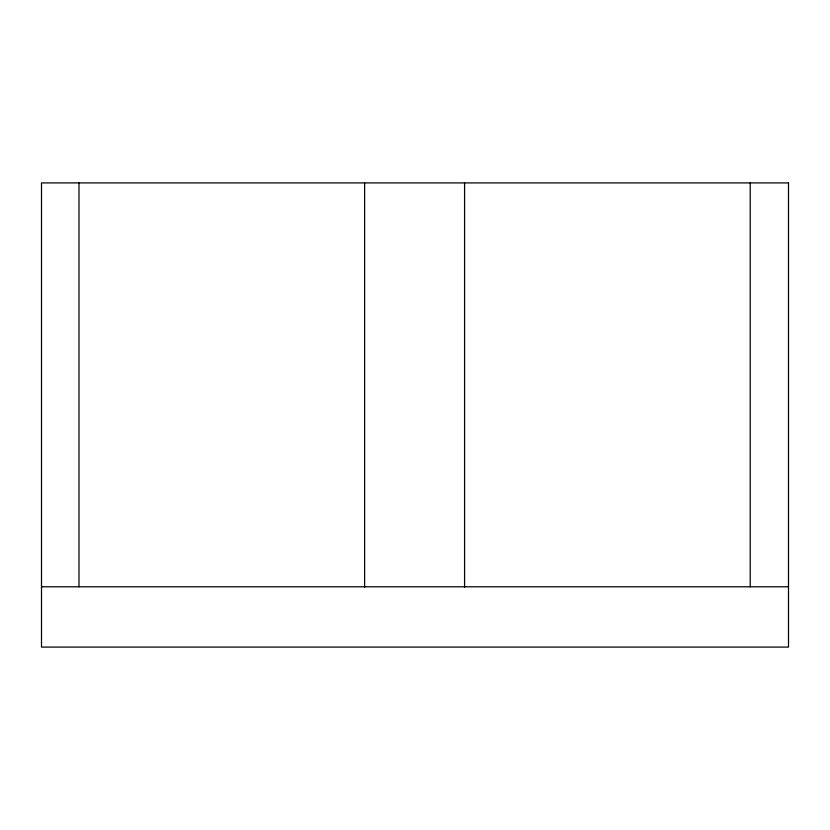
<?xml version="1.0" encoding="UTF-8"?>
<svg xmlns="http://www.w3.org/2000/svg" width="830" height="830" viewBox="0 0 830 830"><rect width="100%" height="100%" fill="white"/><g stroke="black" fill="none" stroke-linecap="round" stroke-linejoin="round"><path stroke-width="1.25" d="M41.5 586.789L788.5 586.789M750.216 182.911L750.216 586.789M464.582 182.911L464.582 587.443M364.619 182.911L364.619 587.443M78.985 182.911L78.985 586.789M788.5 182.911L41.5 182.911L41.5 647.089L788.5 647.089L788.5 182.911"/></g></svg>
